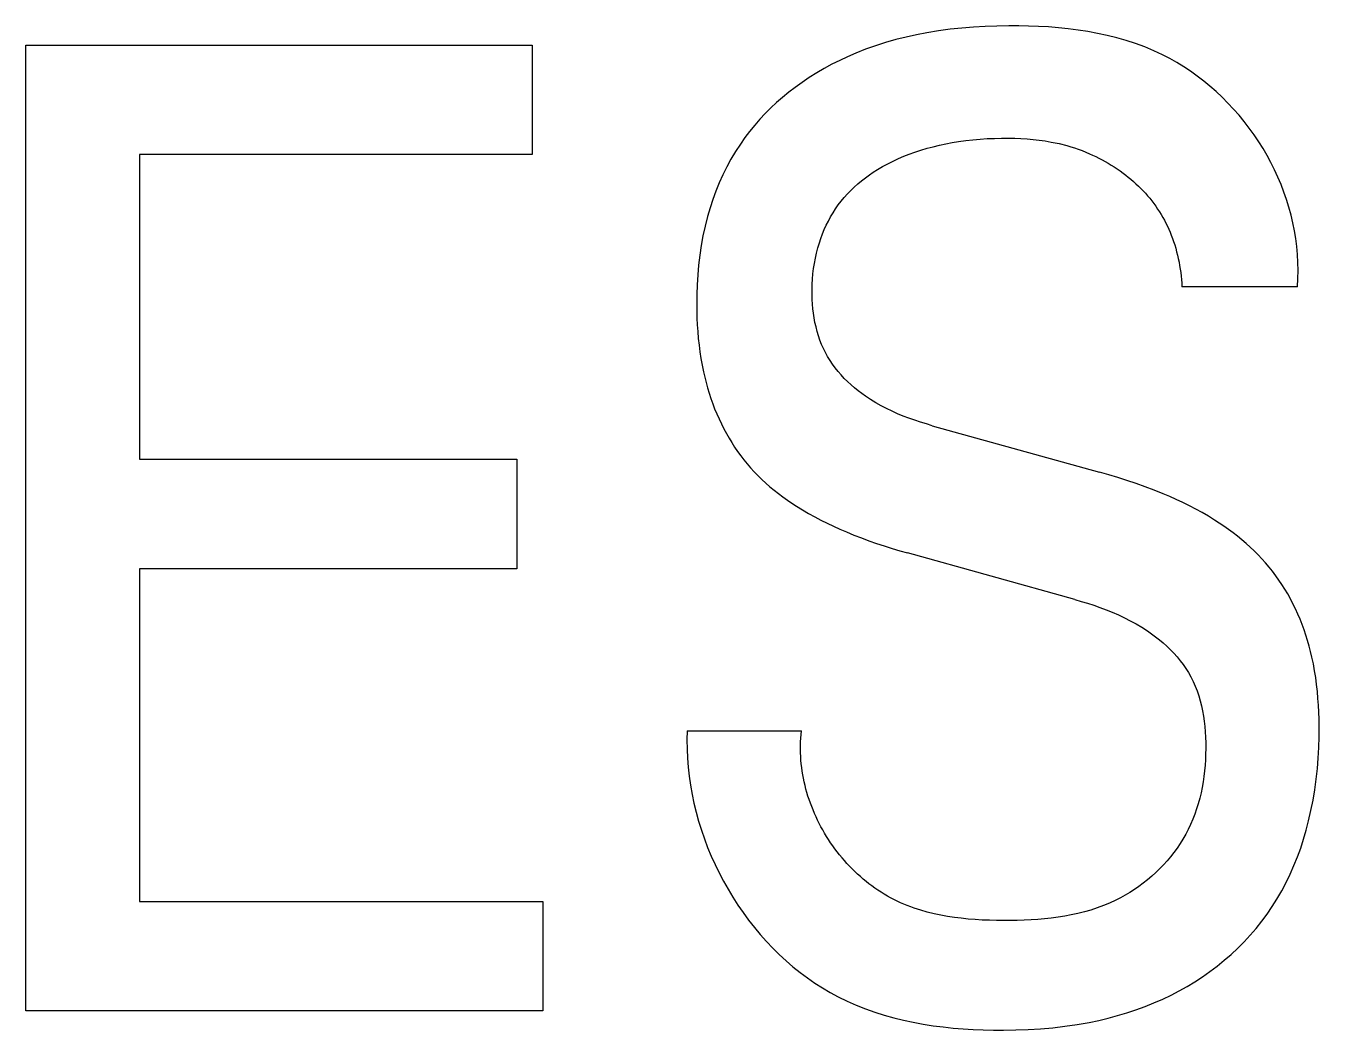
# Model space of a CAD drawing. Extents: x 10 to 879, y 6 to 221.
# Drawn here: x 632.422 to 634.085, y 136.824 to 138.116 of the extents above; entities that cross this region are included whole.
import ezdxf

# ---------------------------------------------------------------- set-up
doc = ezdxf.new("R2010")
doc.units = 0
doc.header["$LTSCALE"] = 5
doc.header["$MEASUREMENT"] = 0
doc.layers.get('0').update_dxf_attribs({"linetype": 'CONTINUOUS'})

msp = doc.modelspace()

# ---------------------------------------------------------------- linework, layer by layer
at = {"color": 7, "linetype": 'Continuous'}
for p, q in [((633.6254, 138.1131), (633.6105, 138.1115)), ((633.6405, 138.1143), (633.6254, 138.1131)), ((633.6555, 138.1151), (633.6405, 138.1143)), ((633.6707, 138.1156), (633.6555, 138.1151)), ((633.6859, 138.1159), (633.6707, 138.1156)), ((633.6987, 138.1158), (633.6859, 138.1159)), ((633.7114, 138.1156), (633.6987, 138.1158)), ((633.7242, 138.1151), (633.7114, 138.1156)), ((633.737, 138.1144), (633.7242, 138.1151)), ((633.7497, 138.1133), (633.737, 138.1144)), ((633.7624, 138.112), (633.7497, 138.1133)), ((633.5408, 138.0982), (633.5276, 138.0944)), ((633.554, 138.1015), (633.5408, 138.0982)), ((633.5673, 138.1045), (633.554, 138.1015)), ((633.5807, 138.1071), (633.5673, 138.1045)), ((633.5955, 138.1095), (633.5807, 138.1071)), ((633.6105, 138.1115), (633.5955, 138.1095)), ((633.7751, 138.1104), (633.7624, 138.112)), ((633.7877, 138.1085), (633.7751, 138.1104)), ((633.8002, 138.1062), (633.7877, 138.1085)), ((633.8125, 138.1035), (633.8002, 138.1062)), ((633.8248, 138.1005), (633.8125, 138.1035)), ((633.8369, 138.097), (633.8248, 138.1005)), ((633.8489, 138.0931), (633.8369, 138.097)), ((632.4223, 136.849), (632.4223, 138.0912)), ((632.4223, 138.0912), (633.0734, 138.0912)), ((633.0734, 138.0912), (633.0734, 137.9504)), ((633.4891, 138.0806), (633.4788, 138.0762)), ((633.5018, 138.0857), (633.4891, 138.0806)), ((633.5146, 138.0902), (633.5018, 138.0857)), ((633.5276, 138.0944), (633.5146, 138.0902)), ((633.8607, 138.0887), (633.8489, 138.0931)), ((633.8722, 138.0839), (633.8607, 138.0887)), ((633.8836, 138.0786), (633.8722, 138.0839)), ((633.4586, 138.0664), (633.4487, 138.0611)), ((633.4686, 138.0715), (633.4586, 138.0664)), ((633.4788, 138.0762), (633.4686, 138.0715)), ((633.8929, 138.0738), (633.8836, 138.0786)), ((633.9019, 138.0687), (633.8929, 138.0738)), ((633.9109, 138.0632), (633.9019, 138.0687)), ((633.9196, 138.0574), (633.9109, 138.0632)), ((633.4295, 138.0495), (633.4202, 138.0432)), ((633.439, 138.0554), (633.4295, 138.0495)), ((633.4487, 138.0611), (633.439, 138.0554)), ((633.9281, 138.0513), (633.9196, 138.0574)), ((633.9365, 138.0449), (633.9281, 138.0513)), ((633.403, 138.0304), (633.3952, 138.0239)), ((633.4111, 138.0366), (633.403, 138.0304)), ((633.4202, 138.0432), (633.4111, 138.0366)), ((633.9446, 138.0383), (633.9365, 138.0449)), ((633.9525, 138.0313), (633.9446, 138.0383)), ((633.9602, 138.0241), (633.9525, 138.0313)), ((633.3875, 138.0172), (633.3801, 138.0103)), ((633.3952, 138.0239), (633.3875, 138.0172)), ((633.9677, 138.0166), (633.9602, 138.0241)), ((633.9749, 138.0088), (633.9677, 138.0166)), ((633.3729, 138.0031), (633.366, 137.9957)), ((633.3801, 138.0103), (633.3729, 138.0031)), ((633.9819, 138.0009), (633.9749, 138.0088)), ((633.9887, 137.9927), (633.9819, 138.0009)), ((633.3528, 137.9801), (633.3467, 137.9721)), ((633.3593, 137.988), (633.3528, 137.9801)), ((633.366, 137.9957), (633.3593, 137.988)), ((633.9951, 137.9842), (633.9887, 137.9927)), ((634.0013, 137.9756), (633.9951, 137.9842)), ((633.3409, 137.9638), (633.3347, 137.9542)), ((633.3467, 137.9721), (633.3409, 137.9638)), ((633.597, 137.9624), (633.6051, 137.9641)), ((633.6051, 137.9641), (633.6132, 137.9657)), ((633.6132, 137.9657), (633.6214, 137.967)), ((633.6214, 137.967), (633.6306, 137.9683)), ((633.6306, 137.9683), (633.6397, 137.9693)), ((633.6397, 137.9693), (633.649, 137.9702)), ((633.649, 137.9702), (633.6582, 137.9708)), ((633.6582, 137.9708), (633.6674, 137.9712)), ((633.6674, 137.9712), (633.6767, 137.9715)), ((633.6767, 137.9715), (633.6859, 137.9715)), ((633.6859, 137.9715), (633.6938, 137.9713)), ((633.6938, 137.9713), (633.7016, 137.971)), ((633.7016, 137.971), (633.7095, 137.9705)), ((633.7095, 137.9705), (633.7173, 137.9698)), ((633.7173, 137.9698), (633.7251, 137.9689)), ((633.7251, 137.9689), (633.7329, 137.9678)), ((633.7329, 137.9678), (633.7406, 137.9665)), ((633.7406, 137.9665), (633.7506, 137.9644)), ((633.7506, 137.9644), (633.7606, 137.9618)), ((634.0073, 137.9668), (634.0013, 137.9756)), ((634.0128, 137.958), (634.0073, 137.9668)), ((632.5684, 137.9504), (632.5684, 137.5586)), ((633.0734, 137.9504), (632.5684, 137.9504)), ((633.3347, 137.9542), (633.3288, 137.9444)), ((633.544, 137.9451), (633.5509, 137.9481)), ((633.5509, 137.9481), (633.558, 137.9509)), ((633.558, 137.9509), (633.5651, 137.9535)), ((633.5651, 137.9535), (633.573, 137.9561)), ((633.573, 137.9561), (633.5809, 137.9584)), ((633.5809, 137.9584), (633.5889, 137.9605)), ((633.5889, 137.9605), (633.597, 137.9624)), ((633.7606, 137.9618), (633.7655, 137.9604)), ((633.7655, 137.9604), (633.7704, 137.9588)), ((633.7704, 137.9588), (633.7752, 137.9572)), ((633.7752, 137.9572), (633.7801, 137.9554)), ((633.7801, 137.9554), (633.7848, 137.9535)), ((633.7848, 137.9535), (633.7896, 137.9515)), ((633.7896, 137.9515), (633.7937, 137.9497)), ((633.7937, 137.9497), (633.7978, 137.9477)), ((633.7978, 137.9477), (633.8019, 137.9457)), ((634.018, 137.9491), (634.0128, 137.958)), ((634.0229, 137.94), (634.018, 137.9491)), ((633.3234, 137.9344), (633.3184, 137.9242)), ((633.3288, 137.9444), (633.3234, 137.9344)), ((633.5118, 137.9276), (633.5171, 137.931)), ((633.5171, 137.931), (633.5236, 137.9349)), ((633.5236, 137.9349), (633.5303, 137.9385)), ((633.5303, 137.9385), (633.5371, 137.9419)), ((633.5371, 137.9419), (633.544, 137.9451)), ((633.8019, 137.9457), (633.8059, 137.9436)), ((633.8059, 137.9436), (633.8099, 137.9414)), ((633.8099, 137.9414), (633.8138, 137.9392)), ((633.8138, 137.9392), (633.8177, 137.9368)), ((633.8177, 137.9368), (633.8216, 137.9344)), ((633.8216, 137.9344), (633.8254, 137.9319)), ((633.8254, 137.9319), (633.8291, 137.9293)), ((634.0276, 137.9307), (634.0229, 137.94)), ((634.0319, 137.9213), (634.0276, 137.9307)), ((633.3137, 137.9138), (633.3094, 137.9032)), ((633.3184, 137.9242), (633.3137, 137.9138)), ((633.4873, 137.9086), (633.4919, 137.9127)), ((633.4919, 137.9127), (633.4967, 137.9167)), ((633.4967, 137.9167), (633.5016, 137.9205)), ((633.5016, 137.9205), (633.5067, 137.9241)), ((633.5067, 137.9241), (633.5118, 137.9276)), ((633.8291, 137.9293), (633.8328, 137.9266)), ((633.8328, 137.9266), (633.8362, 137.924)), ((633.8362, 137.924), (633.8396, 137.9213)), ((633.8396, 137.9213), (633.843, 137.9185)), ((633.843, 137.9185), (633.8462, 137.9157)), ((633.8462, 137.9157), (633.8494, 137.9128)), ((633.8494, 137.9128), (633.8526, 137.9099)), ((634.0359, 137.9118), (634.0319, 137.9213)), ((633.3094, 137.9032), (633.3055, 137.8925)), ((633.4743, 137.8952), (633.4785, 137.8998)), ((633.4785, 137.8998), (633.4828, 137.9043)), ((633.4828, 137.9043), (633.4873, 137.9086)), ((633.8526, 137.9099), (633.8557, 137.9069)), ((633.8557, 137.9069), (633.8587, 137.9038)), ((633.8587, 137.9038), (633.8616, 137.9006)), ((633.8616, 137.9006), (633.8644, 137.8974)), ((633.8644, 137.8974), (633.8672, 137.8941)), ((634.0396, 137.9021), (634.0359, 137.9118)), ((634.043, 137.8924), (634.0396, 137.9021)), ((633.3019, 137.8817), (633.2987, 137.8707)), ((633.3055, 137.8925), (633.3019, 137.8817)), ((633.46, 137.8754), (633.4633, 137.8806)), ((633.4633, 137.8806), (633.4667, 137.8855)), ((633.4667, 137.8855), (633.4704, 137.8904)), ((633.4704, 137.8904), (633.4743, 137.8952)), ((633.8672, 137.8941), (633.8699, 137.8907)), ((633.8699, 137.8907), (633.8725, 137.8873)), ((633.8725, 137.8873), (633.875, 137.8838)), ((633.875, 137.8838), (633.8773, 137.8803)), ((633.8773, 137.8803), (633.8796, 137.8768)), ((634.0461, 137.8825), (634.043, 137.8924)), ((634.0488, 137.8726), (634.0461, 137.8825)), ((633.2987, 137.8707), (633.2956, 137.8584)), ((633.4513, 137.8594), (633.454, 137.8648)), ((633.454, 137.8648), (633.4569, 137.8702)), ((633.4569, 137.8702), (633.46, 137.8754)), ((633.8796, 137.8768), (633.8818, 137.8732)), ((633.8818, 137.8732), (633.884, 137.8695)), ((633.884, 137.8695), (633.886, 137.8658)), ((633.886, 137.8658), (633.8879, 137.862)), ((634.0512, 137.8625), (634.0488, 137.8726)), ((633.2956, 137.8584), (633.2928, 137.846)), ((633.4443, 137.8425), (633.4465, 137.8482)), ((633.4465, 137.8482), (633.4488, 137.8538)), ((633.4488, 137.8538), (633.4513, 137.8594)), ((633.8879, 137.862), (633.8898, 137.8582)), ((633.8898, 137.8582), (633.8915, 137.8543)), ((633.8915, 137.8543), (633.8932, 137.8505)), ((633.8932, 137.8505), (633.8948, 137.8465)), ((633.8948, 137.8465), (633.8963, 137.8426)), ((634.0532, 137.8524), (634.0512, 137.8625)), ((634.0549, 137.8423), (634.0532, 137.8524)), ((633.2906, 137.8335), (633.2887, 137.821)), ((633.2928, 137.846), (633.2906, 137.8335)), ((633.4387, 137.8237), (633.4404, 137.8302)), ((633.4404, 137.8302), (633.4424, 137.8367)), ((633.4424, 137.8367), (633.4443, 137.8425)), ((633.8963, 137.8426), (633.8977, 137.8385)), ((633.8977, 137.8385), (633.8992, 137.8342)), ((633.8992, 137.8342), (633.9005, 137.8298)), ((633.9005, 137.8298), (633.9017, 137.8254)), ((634.0562, 137.832), (634.0549, 137.8423)), ((634.0571, 137.8218), (634.0562, 137.832)), ((633.2887, 137.821), (633.2872, 137.8083)), ((633.436, 137.8104), (633.4373, 137.8171)), ((633.4373, 137.8171), (633.4387, 137.8237)), ((633.9017, 137.8254), (633.9029, 137.821)), ((633.9029, 137.821), (633.9039, 137.8165)), ((633.9039, 137.8165), (633.9048, 137.8121)), ((634.0576, 137.8115), (634.0571, 137.8218)), ((633.2872, 137.8083), (633.286, 137.7957)), ((633.4336, 137.7903), (633.4342, 137.797)), ((633.4342, 137.797), (633.435, 137.8038)), ((633.435, 137.8038), (633.436, 137.8104)), ((633.9048, 137.8121), (633.9056, 137.8076)), ((633.9056, 137.8076), (633.9064, 137.8031)), ((633.9064, 137.8031), (633.907, 137.7985)), ((633.907, 137.7985), (633.9075, 137.794)), ((634.0578, 137.8011), (634.0576, 137.8115)), ((634.0576, 137.7908), (634.0578, 137.8011)), ((633.2852, 137.783), (633.2848, 137.7703)), ((633.286, 137.7957), (633.2852, 137.783)), ((633.433, 137.7767), (633.4332, 137.7835)), ((633.4332, 137.7835), (633.4336, 137.7903)), ((633.9075, 137.794), (633.908, 137.7895)), ((633.908, 137.7895), (633.9083, 137.785)), ((633.9083, 137.785), (633.9085, 137.7804)), ((634.0569, 137.7804), (633.9085, 137.7804)), ((634.0569, 137.7804), (634.0576, 137.7908)), ((633.2848, 137.7703), (633.2847, 137.7576)), ((633.433, 137.7699), (633.433, 137.7767)), ((633.4332, 137.7639), (633.433, 137.7699)), ((633.4336, 137.758), (633.4332, 137.7639)), ((633.2847, 137.7576), (633.2847, 137.7488)), ((633.2847, 137.7488), (633.285, 137.7401)), ((633.4341, 137.7521), (633.4336, 137.758)), ((633.4348, 137.7462), (633.4341, 137.7521)), ((633.285, 137.7401), (633.2854, 137.7314)), ((633.2854, 137.7314), (633.286, 137.7226)), ((633.4357, 137.7403), (633.4348, 137.7462)), ((633.4368, 137.7345), (633.4357, 137.7403)), ((633.4381, 137.7287), (633.4368, 137.7345)), ((633.286, 137.7226), (633.2867, 137.7139)), ((633.2867, 137.7139), (633.2877, 137.7053)), ((633.4395, 137.7229), (633.4381, 137.7287)), ((633.4412, 137.7173), (633.4395, 137.7229)), ((633.4431, 137.7117), (633.4412, 137.7173)), ((633.2877, 137.7053), (633.2888, 137.6966)), ((633.2888, 137.6966), (633.2901, 137.688)), ((633.4453, 137.7063), (633.4431, 137.7117)), ((633.4476, 137.7009), (633.4453, 137.7063)), ((633.4502, 137.6956), (633.4476, 137.7009)), ((633.2901, 137.688), (633.2916, 137.6794)), ((633.453, 137.6905), (633.4502, 137.6956)), ((633.4561, 137.6855), (633.453, 137.6905)), ((633.4594, 137.6807), (633.4561, 137.6855)), ((633.4629, 137.6759), (633.4594, 137.6807)), ((633.2916, 137.6794), (633.2934, 137.6709)), ((633.2934, 137.6709), (633.295, 137.664)), ((633.295, 137.664), (633.2967, 137.6571)), ((633.4666, 137.6713), (633.4629, 137.6759)), ((633.4704, 137.6669), (633.4666, 137.6713)), ((633.4745, 137.6625), (633.4704, 137.6669)), ((633.2967, 137.6571), (633.2986, 137.6502)), ((633.2986, 137.6502), (633.3007, 137.6434)), ((633.4787, 137.6583), (633.4745, 137.6625)), ((633.4831, 137.6543), (633.4787, 137.6583)), ((633.4875, 137.6504), (633.4831, 137.6543)), ((633.4921, 137.6466), (633.4875, 137.6504)), ((633.3007, 137.6434), (633.3029, 137.6367)), ((633.3029, 137.6367), (633.3053, 137.63)), ((633.4969, 137.643), (633.4921, 137.6466)), ((633.5017, 137.6396), (633.4969, 137.643)), ((633.5083, 137.6352), (633.5017, 137.6396)), ((633.515, 137.6311), (633.5083, 137.6352)), ((633.5218, 137.6272), (633.515, 137.6311)), ((633.3053, 137.63), (633.3078, 137.6234)), ((633.3078, 137.6234), (633.3105, 137.6168)), ((633.3105, 137.6168), (633.3134, 137.6103)), ((633.5288, 137.6236), (633.5218, 137.6272)), ((633.5359, 137.6202), (633.5288, 137.6236)), ((633.543, 137.617), (633.5359, 137.6202)), ((633.5503, 137.6141), (633.543, 137.617)), ((633.5576, 137.6113), (633.5503, 137.6141)), ((633.3134, 137.6103), (633.3164, 137.6039)), ((633.3164, 137.6039), (633.3197, 137.5975)), ((633.3197, 137.5975), (633.3229, 137.5916)), ((633.565, 137.6087), (633.5576, 137.6113)), ((633.5725, 137.6062), (633.565, 137.6087)), ((633.58, 137.6039), (633.5725, 137.6062)), ((633.5875, 137.6017), (633.58, 137.6039)), ((633.5875, 137.6017), (633.8025, 137.5419)), ((633.3229, 137.5916), (633.3263, 137.5857)), ((633.3263, 137.5857), (633.3298, 137.5799)), ((633.3298, 137.5799), (633.3335, 137.5742)), ((633.3335, 137.5742), (633.3373, 137.5686)), ((633.3373, 137.5686), (633.3413, 137.5631)), ((632.5684, 137.5586), (633.0537, 137.5586)), ((633.0537, 137.5586), (633.0537, 137.4177)), ((633.3413, 137.5631), (633.3454, 137.5577)), ((633.3454, 137.5577), (633.3497, 137.5525)), ((633.3497, 137.5525), (633.3541, 137.5473)), ((633.3541, 137.5473), (633.3587, 137.5423)), ((633.3587, 137.5423), (633.3634, 137.5375)), ((633.3634, 137.5375), (633.3684, 137.5325)), ((633.3684, 137.5325), (633.3736, 137.5278)), ((633.8144, 137.5385), (633.8025, 137.5419)), ((633.8262, 137.5349), (633.8144, 137.5385)), ((633.8379, 137.5312), (633.8262, 137.5349)), ((633.8496, 137.5273), (633.8379, 137.5312)), ((633.3736, 137.5278), (633.3789, 137.5232)), ((633.3789, 137.5232), (633.3843, 137.5187)), ((633.3843, 137.5187), (633.3899, 137.5143)), ((633.3899, 137.5143), (633.3955, 137.5101)), ((633.8612, 137.5231), (633.8496, 137.5273)), ((633.8728, 137.5188), (633.8612, 137.5231)), ((633.8842, 137.5142), (633.8728, 137.5188)), ((633.8928, 137.5106), (633.8842, 137.5142)), ((633.3955, 137.5101), (633.4013, 137.506)), ((633.4013, 137.506), (633.4071, 137.5021)), ((633.4071, 137.5021), (633.413, 137.4982)), ((633.413, 137.4982), (633.4207, 137.4935)), ((633.9013, 137.5068), (633.8928, 137.5106)), ((633.9097, 137.5028), (633.9013, 137.5068)), ((633.9181, 137.4987), (633.9097, 137.5028)), ((633.9264, 137.4944), (633.9181, 137.4987)), ((633.4207, 137.4935), (633.4285, 137.4889)), ((633.4285, 137.4889), (633.4364, 137.4845)), ((633.4364, 137.4845), (633.4444, 137.4803)), ((633.9345, 137.49), (633.9264, 137.4944)), ((633.9426, 137.4853), (633.9345, 137.49)), ((633.9506, 137.4804), (633.9426, 137.4853)), ((633.9566, 137.4765), (633.9506, 137.4804)), ((633.4444, 137.4803), (633.4525, 137.4763)), ((633.4525, 137.4763), (633.4606, 137.4724)), ((633.4606, 137.4724), (633.4688, 137.4687)), ((633.4688, 137.4687), (633.4771, 137.4651)), ((633.4771, 137.4651), (633.4867, 137.4611)), ((633.9626, 137.4725), (633.9566, 137.4765)), ((633.9685, 137.4684), (633.9626, 137.4725)), ((633.9743, 137.4641), (633.9685, 137.4684)), ((633.98, 137.4597), (633.9743, 137.4641)), ((633.4867, 137.4611), (633.4964, 137.4573)), ((633.4964, 137.4573), (633.5062, 137.4537)), ((633.5062, 137.4537), (633.516, 137.4503)), ((633.516, 137.4503), (633.5258, 137.447)), ((633.9856, 137.4551), (633.98, 137.4597)), ((633.9911, 137.4504), (633.9856, 137.4551)), ((633.9964, 137.4456), (633.9911, 137.4504)), ((633.5258, 137.447), (633.5358, 137.4438)), ((633.5358, 137.4438), (633.5457, 137.4408)), ((633.5457, 137.4408), (633.5557, 137.438)), ((633.7707, 137.3781), (633.5557, 137.438)), ((634.0016, 137.4406), (633.9964, 137.4456)), ((634.0066, 137.4356), (634.0016, 137.4406)), ((634.0114, 137.4305), (634.0066, 137.4356)), ((634.016, 137.4253), (634.0114, 137.4305)), ((632.5684, 137.4177), (632.5684, 136.9899)), ((633.0537, 137.4177), (632.5684, 137.4177)), ((634.0205, 137.4199), (634.016, 137.4253)), ((634.0249, 137.4144), (634.0205, 137.4199)), ((634.0291, 137.4088), (634.0249, 137.4144)), ((634.0332, 137.4031), (634.0291, 137.4088)), ((634.0371, 137.3973), (634.0332, 137.4031)), ((634.0409, 137.3913), (634.0371, 137.3973)), ((634.0445, 137.3853), (634.0409, 137.3913)), ((634.0479, 137.3792), (634.0445, 137.3853)), ((633.7707, 137.3781), (633.7789, 137.3758)), ((633.7789, 137.3758), (633.787, 137.3733)), ((633.787, 137.3733), (633.7951, 137.3707)), ((633.7951, 137.3707), (633.8031, 137.3679)), ((633.8031, 137.3679), (633.8111, 137.3649)), ((633.8111, 137.3649), (633.819, 137.3617)), ((634.0513, 137.3727), (634.0479, 137.3792)), ((634.0545, 137.3662), (634.0513, 137.3727)), ((634.0576, 137.3595), (634.0545, 137.3662)), ((633.819, 137.3617), (633.8268, 137.3583)), ((633.8268, 137.3583), (633.8345, 137.3547)), ((633.8345, 137.3547), (633.8421, 137.3509)), ((633.8421, 137.3509), (633.8495, 137.3468)), ((634.0604, 137.3528), (634.0576, 137.3595)), ((634.0631, 137.346), (634.0604, 137.3528)), ((633.8495, 137.3468), (633.8569, 137.3424)), ((633.8569, 137.3424), (633.8641, 137.3377)), ((633.8641, 137.3377), (633.8693, 137.3341)), ((633.8693, 137.3341), (633.8744, 137.3303)), ((634.0656, 137.3392), (634.0631, 137.346)), ((634.068, 137.3322), (634.0656, 137.3392)), ((634.0701, 137.3253), (634.068, 137.3322)), ((633.8744, 137.3303), (633.8795, 137.3264)), ((633.8795, 137.3264), (633.8843, 137.3223)), ((633.8843, 137.3223), (633.8891, 137.318)), ((633.8891, 137.318), (633.8937, 137.3136)), ((634.0721, 137.3182), (634.0701, 137.3253)), ((634.074, 137.3112), (634.0721, 137.3182)), ((633.8937, 137.3136), (633.8981, 137.3091)), ((633.8981, 137.3091), (633.9023, 137.3044)), ((633.9023, 137.3044), (633.9063, 137.2995)), ((633.9063, 137.2995), (633.9102, 137.2946)), ((634.0757, 137.3041), (634.074, 137.3112)), ((634.0775, 137.2953), (634.0757, 137.3041)), ((633.9102, 137.2946), (633.9137, 137.2894)), ((633.9137, 137.2894), (633.9171, 137.2842)), ((633.9171, 137.2842), (633.9201, 137.2787)), ((634.0791, 137.2865), (634.0775, 137.2953)), ((634.0805, 137.2777), (634.0791, 137.2865)), ((633.9201, 137.2787), (633.9231, 137.2728)), ((633.9231, 137.2728), (633.9257, 137.2668)), ((633.9257, 137.2668), (633.9281, 137.2606)), ((634.0817, 137.2688), (634.0805, 137.2777)), ((634.0827, 137.26), (634.0817, 137.2688)), ((633.9281, 137.2606), (633.9302, 137.2543)), ((633.9302, 137.2543), (633.932, 137.2479)), ((633.932, 137.2479), (633.9336, 137.2414)), ((634.0834, 137.251), (634.0827, 137.26)), ((634.0841, 137.2421), (634.0834, 137.251)), ((633.9336, 137.2414), (633.935, 137.2349)), ((633.935, 137.2349), (633.9361, 137.2282)), ((634.0845, 137.2332), (634.0841, 137.2421)), ((634.0848, 137.2242), (634.0845, 137.2332)), ((633.9361, 137.2282), (633.9371, 137.2215)), ((633.9371, 137.2215), (633.9378, 137.2148)), ((633.9378, 137.2148), (633.9384, 137.208)), ((634.0849, 137.2153), (634.0848, 137.2242)), ((634.0849, 137.2016), (634.0849, 137.2153)), ((633.2725, 137.2091), (633.2722, 137.1975)), ((633.2725, 137.2091), (633.4194, 137.2091)), ((633.4183, 137.195), (633.4185, 137.1997)), ((633.4185, 137.1997), (633.4189, 137.2044)), ((633.4189, 137.2044), (633.4194, 137.2091)), ((633.9384, 137.208), (633.9388, 137.2012)), ((633.9388, 137.2012), (633.9391, 137.1939)), ((634.0845, 137.1879), (634.0849, 137.2016)), ((633.2722, 137.1975), (633.2723, 137.1859)), ((633.2723, 137.1859), (633.2728, 137.1742)), ((633.4181, 137.1903), (633.4183, 137.195)), ((633.4181, 137.1856), (633.4181, 137.1903)), ((633.4182, 137.1809), (633.4181, 137.1856)), ((633.9391, 137.1867), (633.939, 137.1794)), ((633.9391, 137.1939), (633.9391, 137.1867)), ((634.0837, 137.1743), (634.0845, 137.1879)), ((633.2728, 137.1742), (633.2737, 137.1625)), ((633.4184, 137.1762), (633.4182, 137.1809)), ((633.4187, 137.1715), (633.4184, 137.1762)), ((633.4191, 137.1668), (633.4187, 137.1715)), ((633.4197, 137.1621), (633.4191, 137.1668)), ((633.9383, 137.165), (633.9377, 137.1578)), ((633.9388, 137.1722), (633.9383, 137.165)), ((633.939, 137.1794), (633.9388, 137.1722)), ((634.0826, 137.1607), (634.0837, 137.1743)), ((633.2737, 137.1625), (633.2749, 137.1509)), ((633.2749, 137.1509), (633.2766, 137.1392)), ((633.4203, 137.1575), (633.4197, 137.1621)), ((633.4211, 137.1528), (633.4203, 137.1575)), ((633.422, 137.1482), (633.4211, 137.1528)), ((633.4229, 137.1436), (633.422, 137.1482)), ((633.9368, 137.1506), (633.9358, 137.1435)), ((633.9377, 137.1578), (633.9368, 137.1506)), ((634.0812, 137.1471), (634.0826, 137.1607)), ((633.2766, 137.1392), (633.2787, 137.1276)), ((633.424, 137.139), (633.4229, 137.1436)), ((633.4252, 137.1344), (633.424, 137.139)), ((633.4265, 137.1298), (633.4252, 137.1344)), ((633.9345, 137.1365), (633.9331, 137.1294)), ((633.9358, 137.1435), (633.9345, 137.1365)), ((634.0771, 137.1201), (634.0793, 137.1336)), ((634.0793, 137.1336), (634.0812, 137.1471)), ((633.2787, 137.1276), (633.2811, 137.1161)), ((633.2811, 137.1161), (633.2839, 137.1045)), ((633.4278, 137.1253), (633.4265, 137.1298)), ((633.4293, 137.1208), (633.4278, 137.1253)), ((633.4309, 137.1163), (633.4293, 137.1208)), ((633.4326, 137.1119), (633.4309, 137.1163)), ((633.9295, 137.1156), (633.9274, 137.1088)), ((633.9314, 137.1225), (633.9295, 137.1156)), ((633.9331, 137.1294), (633.9314, 137.1225)), ((634.0744, 137.1067), (634.0771, 137.1201)), ((633.2839, 137.1045), (633.2871, 137.0931)), ((633.4343, 137.1075), (633.4326, 137.1119)), ((633.4362, 137.1031), (633.4343, 137.1075)), ((633.4381, 137.0988), (633.4362, 137.1031)), ((633.4402, 137.0945), (633.4381, 137.0988)), ((633.9251, 137.1021), (633.9225, 137.0955)), ((633.9274, 137.1088), (633.9251, 137.1021)), ((634.0714, 137.0934), (634.0744, 137.1067)), ((633.2871, 137.0931), (633.2907, 137.0817)), ((633.2907, 137.0817), (633.2946, 137.0705)), ((633.4423, 137.0902), (633.4402, 137.0945)), ((633.4445, 137.086), (633.4423, 137.0902)), ((633.4468, 137.0818), (633.4445, 137.086)), ((633.4492, 137.0777), (633.4468, 137.0818)), ((633.9167, 137.0826), (633.9134, 137.0763)), ((633.9197, 137.089), (633.9167, 137.0826)), ((633.9225, 137.0955), (633.9197, 137.089)), ((634.0649, 137.0701), (634.0683, 137.0817)), ((634.0683, 137.0817), (634.0714, 137.0934)), ((633.2946, 137.0705), (633.2988, 137.0593)), ((633.4516, 137.0736), (633.4492, 137.0777)), ((633.4542, 137.0695), (633.4516, 137.0736)), ((633.4569, 137.0654), (633.4542, 137.0695)), ((633.4597, 137.0614), (633.4569, 137.0654)), ((633.9099, 137.0701), (633.9063, 137.0642)), ((633.9134, 137.0763), (633.9099, 137.0701)), ((634.0612, 137.0586), (634.0649, 137.0701)), ((633.2988, 137.0593), (633.3034, 137.0483)), ((633.3034, 137.0483), (633.3083, 137.0374)), ((633.4625, 137.0575), (633.4597, 137.0614)), ((633.4655, 137.0536), (633.4625, 137.0575)), ((633.4685, 137.0498), (633.4655, 137.0536)), ((633.4716, 137.0461), (633.4685, 137.0498)), ((633.8983, 137.0528), (633.894, 137.0474)), ((633.9024, 137.0585), (633.8983, 137.0528)), ((633.9063, 137.0642), (633.9024, 137.0585)), ((634.057, 137.0472), (634.0612, 137.0586)), ((633.3083, 137.0374), (633.3135, 137.0266)), ((633.4747, 137.0424), (633.4716, 137.0461)), ((633.4779, 137.0388), (633.4747, 137.0424)), ((633.4812, 137.0352), (633.4779, 137.0388)), ((633.4846, 137.0318), (633.4812, 137.0352)), ((633.488, 137.0284), (633.4846, 137.0318)), ((633.8799, 137.0318), (633.8749, 137.0269)), ((633.8848, 137.0368), (633.8799, 137.0318)), ((633.8895, 137.042), (633.8848, 137.0368)), ((633.894, 137.0474), (633.8895, 137.042)), ((634.0477, 137.025), (634.0525, 137.036)), ((634.0525, 137.036), (634.057, 137.0472)), ((633.3135, 137.0266), (633.3191, 137.016)), ((633.3191, 137.016), (633.325, 137.0056)), ((633.4915, 137.0251), (633.488, 137.0284)), ((633.4951, 137.0218), (633.4915, 137.0251)), ((633.4987, 137.0187), (633.4951, 137.0218)), ((633.5024, 137.0156), (633.4987, 137.0187)), ((633.5062, 137.0127), (633.5024, 137.0156)), ((633.8643, 137.0177), (633.8588, 137.0134)), ((633.8697, 137.0223), (633.8643, 137.0177)), ((633.8749, 137.0269), (633.8697, 137.0223)), ((634.0424, 137.0141), (634.0477, 137.025)), ((633.325, 137.0056), (633.3312, 136.9954)), ((633.51, 137.0098), (633.5062, 137.0127)), ((633.5139, 137.007), (633.51, 137.0098)), ((633.5178, 137.0043), (633.5139, 137.007)), ((633.5218, 137.0017), (633.5178, 137.0043)), ((633.5258, 136.9992), (633.5218, 137.0017)), ((633.5299, 136.9968), (633.5258, 136.9992)), ((633.8416, 137.0015), (633.8356, 136.9979)), ((633.8475, 137.0053), (633.8416, 137.0015)), ((633.8532, 137.0092), (633.8475, 137.0053)), ((633.8588, 137.0134), (633.8532, 137.0092)), ((634.0307, 136.993), (634.0368, 137.0035)), ((634.0368, 137.0035), (634.0424, 137.0141)), ((632.5684, 136.9899), (633.0871, 136.9899)), ((633.0871, 136.9899), (633.0871, 136.849)), ((633.3312, 136.9954), (633.3377, 136.9853)), ((633.3377, 136.9853), (633.3444, 136.9755)), ((633.534, 136.9945), (633.5299, 136.9968)), ((633.5382, 136.9923), (633.534, 136.9945)), ((633.5425, 136.9902), (633.5382, 136.9923)), ((633.5468, 136.9882), (633.5425, 136.9902)), ((633.5511, 136.9863), (633.5468, 136.9882)), ((633.5555, 136.9846), (633.5511, 136.9863)), ((633.5599, 136.9829), (633.5555, 136.9846)), ((633.5644, 136.9813), (633.5599, 136.9829)), ((633.8076, 136.9845), (633.7995, 136.9815)), ((633.8155, 136.9878), (633.8076, 136.9845)), ((633.8234, 136.9915), (633.8155, 136.9878)), ((633.8295, 136.9946), (633.8234, 136.9915)), ((633.8356, 136.9979), (633.8295, 136.9946)), ((634.018, 136.9737), (634.0246, 136.9832)), ((634.0246, 136.9832), (634.0307, 136.993)), ((633.3444, 136.9755), (633.3515, 136.9659)), ((633.3515, 136.9659), (633.3589, 136.9565)), ((633.5727, 136.9786), (633.5644, 136.9813)), ((633.5812, 136.9762), (633.5727, 136.9786)), ((633.5898, 136.9741), (633.5812, 136.9762)), ((633.5984, 136.9722), (633.5898, 136.9741)), ((633.6072, 136.9706), (633.5984, 136.9722)), ((633.616, 136.9693), (633.6072, 136.9706)), ((633.6249, 136.9682), (633.616, 136.9693)), ((633.6339, 136.9672), (633.6249, 136.9682)), ((633.6429, 136.9665), (633.6339, 136.9672)), ((633.6519, 136.966), (633.6429, 136.9665)), ((633.661, 136.9656), (633.6519, 136.966)), ((633.67, 136.9653), (633.661, 136.9656)), ((633.6791, 136.9652), (633.67, 136.9653)), ((633.688, 136.9652), (633.6791, 136.9652)), ((633.6968, 136.9654), (633.688, 136.9652)), ((633.7056, 136.9656), (633.6968, 136.9654)), ((633.7145, 136.9661), (633.7056, 136.9656)), ((633.7232, 136.9666), (633.7145, 136.9661)), ((633.732, 136.9674), (633.7232, 136.9666)), ((633.7406, 136.9683), (633.732, 136.9674)), ((633.7493, 136.9695), (633.7406, 136.9683)), ((633.7578, 136.9709), (633.7493, 136.9695)), ((633.7663, 136.9725), (633.7578, 136.9709)), ((633.7748, 136.9743), (633.7663, 136.9725)), ((633.7831, 136.9765), (633.7748, 136.9743)), ((633.7914, 136.9788), (633.7831, 136.9765)), ((633.7995, 136.9815), (633.7914, 136.9788)), ((634.0111, 136.9644), (634.018, 136.9737)), ((633.3589, 136.9565), (633.3665, 136.9474)), ((633.9963, 136.9465), (634.0038, 136.9553)), ((634.0038, 136.9553), (634.0111, 136.9644)), ((633.3665, 136.9474), (633.3744, 136.9385)), ((633.3744, 136.9385), (633.3825, 136.9299)), ((633.9802, 136.9297), (633.9884, 136.938)), ((633.9884, 136.938), (633.9963, 136.9465)), ((633.3825, 136.9299), (633.3909, 136.9216)), ((633.3909, 136.9216), (633.3996, 136.9136)), ((633.963, 136.9142), (633.9718, 136.9218)), ((633.9718, 136.9218), (633.9802, 136.9297)), ((633.3996, 136.9136), (633.4085, 136.906)), ((633.4085, 136.906), (633.4177, 136.8986)), ((633.4177, 136.8986), (633.427, 136.8916)), ((633.935, 136.893), (633.9446, 136.8997)), ((633.9446, 136.8997), (633.9539, 136.9068)), ((633.9539, 136.9068), (633.963, 136.9142)), ((633.427, 136.8916), (633.4366, 136.8849)), ((633.4366, 136.8849), (633.4464, 136.8786)), ((633.9152, 136.8805), (633.9252, 136.8866)), ((633.9252, 136.8866), (633.935, 136.893)), ((633.4464, 136.8786), (633.4565, 136.8727)), ((633.4565, 136.8727), (633.4667, 136.8671)), ((633.4667, 136.8671), (633.4781, 136.8615)), ((633.884, 136.8643), (633.8946, 136.8694)), ((633.8946, 136.8694), (633.905, 136.8748)), ((633.905, 136.8748), (633.9152, 136.8805)), ((633.0871, 136.849), (632.4223, 136.849)), ((633.4781, 136.8615), (633.4897, 136.8564)), ((633.4897, 136.8564), (633.5016, 136.8517)), ((633.5016, 136.8517), (633.5136, 136.8475)), ((633.8376, 136.8465), (633.8494, 136.8504)), ((633.8494, 136.8504), (633.8611, 136.8547)), ((633.8611, 136.8547), (633.8726, 136.8593)), ((633.8726, 136.8593), (633.884, 136.8643)), ((633.5136, 136.8475), (633.5258, 136.8436)), ((633.5258, 136.8436), (633.5381, 136.8402)), ((633.5381, 136.8402), (633.5506, 136.8371)), ((633.5506, 136.8371), (633.5632, 136.8345)), ((633.5632, 136.8345), (633.5759, 136.8321)), ((633.5759, 136.8321), (633.5886, 136.8301)), ((633.7738, 136.8316), (633.7894, 136.8344)), ((633.7894, 136.8344), (633.8015, 136.8369)), ((633.8015, 136.8369), (633.8136, 136.8398)), ((633.8136, 136.8398), (633.8256, 136.843)), ((633.8256, 136.843), (633.8376, 136.8465)), ((633.5886, 136.8301), (633.6015, 136.8285)), ((633.6015, 136.8285), (633.6144, 136.8271)), ((633.6144, 136.8271), (633.6273, 136.8261)), ((633.6273, 136.8261), (633.6403, 136.8253)), ((633.6403, 136.8253), (633.6532, 136.8247)), ((633.6532, 136.8247), (633.6662, 136.8244)), ((633.6662, 136.8244), (633.6791, 136.8244)), ((633.6791, 136.8244), (633.6951, 136.8246)), ((633.6951, 136.8246), (633.711, 136.8252)), ((633.711, 136.8252), (633.7268, 136.8261)), ((633.7268, 136.8261), (633.7425, 136.8275)), ((633.7425, 136.8275), (633.7582, 136.8293)), ((633.7582, 136.8293), (633.7738, 136.8316))]:
    msp.add_line(p, q, dxfattribs=at)

doc.saveas('drawing.dxf')
